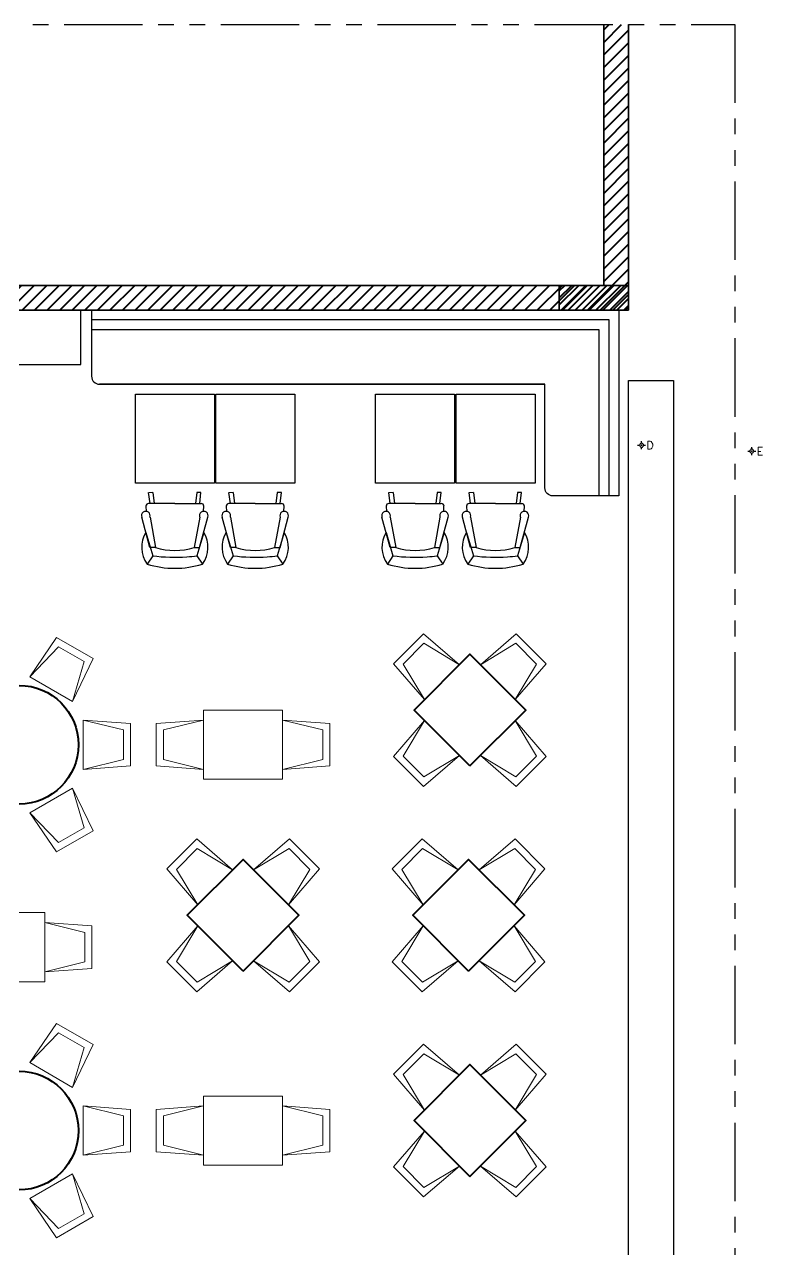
# Model space of a CAD drawing. Header units: millimetres. Extents: x 38967 to 51721, y 49836 to 53207.
# Drawn here: x 44325 to 45072, y 51660 to 52900 of the extents above; entities that cross this region are included whole.
import ezdxf

# ---------------------------------------------------------------- set-up
doc = ezdxf.new("R2010")
doc.units = ezdxf.units.MM
doc.header["$LTSCALE"] = 5
doc.linetypes.add('HIDDEN2', pattern=[4.7625, 3.175, -1.5875])
doc.linetypes.add('PHANTOM2', pattern=[31.75, 15.875, -3.175, 3.175, -3.175, 3.175, -3.175])
for name, color, linetype in [('250-Drain-2D', 140, 'Continuous'), ('250-ele-2d', 20, 'Continuous'), ('ax', 1, 'PHANTOM2'), ('elev3', 8, 'Continuous'), ('XA-2638-B1-GF_FURNITURE$0$ZF-FURNITURE', 11, 'Continuous')]:
    doc.layers.add(name, color=color, linetype=linetype)
for name, color, linetype, lineweight in [('A-Area-Mass', 70, 'Continuous', 18), ('G-Mass', 70, 'Continuous', 18), ('Zf_', 1, 'Continuous', 40), ('zf_tefris', 84, 'Continuous', 5)]:
    doc.layers.add(name, color=color, linetype=linetype, lineweight=lineweight)
doc.styles.add('SIMPLEX', font='simplex')

# ---------------------------------------------------------------- blocks, each defined once
blk = doc.blocks.new('XA-2638-B1-GF_FURNITURE$0$A$C48005BF1')
at = {"layer": 'XA-2638-B1-GF_FURNITURE$0$ZF-FURNITURE', "linetype": 'Continuous'}
for p, q in [((44.2, 90), (43.4, 101.2)), ((36.8, 83.5), (11.7, 58.6)), ((42.2, 80.4), (36.8, 83.5)), ((19.7, 54), (42.2, 80.4)), ((87.2, 65.2), (97.2, 70.2)), ((68.1, 26), (79.8, 58.7)), ((85.2, 55.6), (76.2, 21.4)), ((79.8, 58.7), (85.2, 55.6)), ((12.7, 50.3), (9.6, 45.6)), ((36.2, 26.6), (10.7, 41.4)), ((12, 40.6), (4.5, 30.6)), ((4.5, 30.6), (8.5, 28.3)), ((8.5, 28.3), (16.1, 38.3)), ((36.2, 26.6), (61.8, 11.9)), ((51.5, 3.5), (56.4, 15)), ((66, 13), (68.5, 18.3)), ((60.4, 12.7), (55.6, 1.1))]:
    blk.add_line(p, q, dxfattribs=at)
at = {"layer": 'XA-2638-B1-GF_FURNITURE$0$ZF-FURNITURE'}
for p, q in [((24.2, 71.1), (44.2, 90)), ((80.7, 38.5), (87.2, 65.2)), ((51.5, 3.5), (55.8, 1.7))]:
    blk.add_line(p, q, dxfattribs=at)
for centre, radius, start, end in [((56, 72), 31.8, 113.3352, 181.6855), ((26.3, 9.5), 72.7, 42.5985, 77.4015), ((65.6, 66.5), 31.8, 298.3145, 6.6648)]:
    blk.add_arc(centre, radius, start, end, dxfattribs=at)
at = {"layer": 'XA-2638-B1-GF_FURNITURE$0$ZF-FURNITURE', "linetype": 'Continuous'}
for centre, radius, start, end in [((19.8, -1.9), 105.8, 42.9385, 77.0615), ((-33.3, -93.8), 199.5, 63.9221, 67.1527), ((-33.3, -93.8), 199.5, 52.8473, 63.9221), ((14.9, 54.9), 4.91, 131.5651, 348.435), ((12.2, 44.1), 3.1, 150, 240), ((71.4, 22.3), 4.91, 131.5651, 348.435), ((63.3, 14.6), 3.1, 240, 330)]:
    blk.add_arc(centre, radius, start, end, dxfattribs=at)
blk = doc.blocks.new('DCON')
at = {"layer": '250-Drain-2D'}
for p, q in [((-41, 0), (-20, 0)), ((0, 41), (0, 20)), ((20, 0), (41, 0)), ((0, -20), (0, -41))]:
    blk.add_line(p, q, dxfattribs=at)
for radius in [20.3, 1]:
    blk.add_circle((0, 0), radius, dxfattribs=at)
blk.add_point((0, 0), dxfattribs=at)
at = {"layer": '250-Drain-2D', "style": 'SIMPLEX', "flags": 8}
blk.add_attdef('D', (50, -41), '', height=81, dxfattribs=at)
blk = doc.blocks.new('ECON')
at = {"layer": '250-ele-2d'}
for p, q in [((-41, 0), (-20, 0)), ((0, 41), (0, 20)), ((20, 0), (41, 0)), ((0, -20), (0, -41))]:
    blk.add_line(p, q, dxfattribs=at)
for radius in [20.3, 1]:
    blk.add_circle((0, 0), radius, dxfattribs=at)
blk.add_point((0, 0), dxfattribs=at)
at = {"layer": '250-ele-2d', "style": 'SIMPLEX', "flags": 8}
blk.add_attdef('E', (50, -41), '', height=81, dxfattribs=at)

msp = doc.modelspace()

# ---------------------------------------------------------------- hatches: boundary and pattern name
at = {"layer": 'A-Area-Mass', "linetype": 'Continuous', "lineweight": 40}
h = msp.add_hatch(dxfattribs=at)
h.set_pattern_fill('_U', color=74, scale=9, angle=45, style=0, pattern_type=0)
h.set_pattern_definition([(45, (215171.97, 11298.529), (-6.36396103, 6.36396103), [])])
h.paths.add_polyline_path([(44936.4, 52899.6), (44911.4, 52899.6), (44911.4, 52635.6), (43676.4, 52635.6), (43676.4, 52610.6), (44936.4, 52610.6)])
at = {"layer": 'G-Mass', "linetype": 'Continuous', "lineweight": 40}
h = msp.add_hatch(dxfattribs=at)
h.set_pattern_fill('_U', color=74, scale=5, angle=45, style=0, pattern_type=0)
h.set_pattern_definition([(45, (215171.9703, 11298.529), (-3.5355339, 3.5355339), [])])
h.paths.add_polyline_path([(44936.4, 52635.6), (44936.4, 52610.6), (44866.4, 52610.6), (44866.4, 52635.6)], flags=0)

# ---------------------------------------------------------------- linework, layer by layer
at = {"layer": 'A-Area-Mass', "color": 11, "linetype": 'HIDDEN2', "lineweight": 25}
for p, q in [((44911.4, 52635.6), (44911.4, 52899.6)), ((44936.4, 52899.6), (44936.4, 52610.6)), ((43676.4, 52635.6), (44911.4, 52635.6)), ((44936.4, 52610.6), (43676.4, 52610.6))]:
    msp.add_line(p, q, dxfattribs=at)
at = {"layer": 'A-Area-Mass', "color": 3, "linetype": 'Continuous', "lineweight": 18}
for p, q in [((44911.4, 52899.6), (44911.4, 52635.6)), ((44936.4, 52610.6), (44936.4, 52899.6)), ((44911.4, 52635.6), (43676.4, 52635.6)), ((43676.4, 52610.6), (44936.4, 52610.6))]:
    msp.add_line(p, q, dxfattribs=at)
at = {"layer": 'A-Area-Mass', "color": 114, "linetype": 'Continuous', "lineweight": 35}
for p, q in [((44911.4, 52899.6), (44911.4, 52635.6)), ((44936.4, 52610.6), (44936.4, 52899.6)), ((44911.4, 52635.6), (43676.4, 52635.6)), ((43676.4, 52610.6), (44936.4, 52610.6))]:
    msp.add_line(p, q, dxfattribs=at)
at = {"layer": 'ax'}
msp.add_lwpolyline([(38967.4, 52899.6), (45044.2, 52899.6), (45044.2, 49836.2), (38967.4, 49836.2)], close=True, dxfattribs=at)
at = {"layer": 'elev3'}
msp.add_lwpolyline([(44936.4, 52539.3), (44982.1, 52539.3), (44982.1, 50044.9), (44936.4, 50044.9)], close=True, dxfattribs=at)
at = {"layer": 'G-Mass', "color": 11, "linetype": 'HIDDEN2', "lineweight": 25}
for p, q in [((44866.4, 52635.6), (44936.4, 52635.6)), ((44866.4, 52610.6), (44866.4, 52635.6)), ((44936.4, 52635.6), (44936.4, 52610.6)), ((44936.4, 52610.6), (44866.4, 52610.6))]:
    msp.add_line(p, q, dxfattribs=at)
at = {"layer": 'G-Mass', "color": 70, "linetype": 'Continuous', "lineweight": 18}
for p, q in [((44866.4, 52635.6), (44866.4, 52610.6)), ((44936.4, 52635.6), (44866.4, 52635.6)), ((44936.4, 52610.6), (44936.4, 52635.6)), ((44866.4, 52610.6), (44936.4, 52610.6))]:
    msp.add_line(p, q, dxfattribs=at)
at = {"layer": 'G-Mass', "color": 114, "linetype": 'Continuous', "lineweight": 35}
for p, q in [((44866.4, 52610.6), (44866.4, 52635.6)), ((44866.4, 52635.6), (44936.4, 52635.6)), ((44936.4, 52635.6), (44936.4, 52610.6)), ((44936.4, 52610.6), (44866.4, 52610.6))]:
    msp.add_line(p, q, dxfattribs=at)
at = {"layer": 'XA-2638-B1-GF_FURNITURE$0$ZF-FURNITURE', "linetype": 'Continuous'}
msp.add_line((44400.8, 52535.6), (44851.8, 52535.6), dxfattribs=at)
for points in [[(44381.9, 52610.6), (44307.7, 52610.6), (44307.7, 52555.6), (44381.9, 52555.6), (44381.9, 52610.6)], [(44392.8, 52610.6), (44926.8, 52610.6), (44926.8, 52422.6)], [(44916.8, 52422.6), (44916.8, 52600.6), (44393.6, 52600.6)], [(44906.8, 52422.6), (44906.8, 52590.6), (44393.6, 52590.6)], [(44906.8, 52422.6), (44906.8, 52590.6), (44393.6, 52590.6)]]:
    msp.add_lwpolyline(points, dxfattribs=at)
for points in [[(44392.8, 52610.6), (44392.8, 52543.6, 0.414214), (44400.8, 52535.6)], [(44926.8, 52422.6), (44859.8, 52422.6, -0.414214), (44851.8, 52430.6), (44851.8, 52535.6), (44400.8, 52535.6)]]:
    msp.add_lwpolyline(points, format="xyb", dxfattribs=at)
for points in [[(44517.1, 52525.6), (44517.1, 52435.6), (44437.1, 52435.6), (44437.1, 52525.6)], [(44517.1, 52525.6), (44517.1, 52435.6), (44437.1, 52435.6), (44437.1, 52525.6)], [(44598.5, 52525.6), (44598.5, 52435.6), (44518.5, 52435.6), (44518.5, 52525.6)], [(44598.5, 52525.6), (44598.5, 52435.6), (44518.5, 52435.6), (44518.5, 52525.6)], [(44760.4, 52525.6), (44760.4, 52435.6), (44680.4, 52435.6), (44680.4, 52525.6)], [(44760.4, 52525.6), (44760.4, 52435.6), (44680.4, 52435.6), (44680.4, 52525.6)], [(44841.8, 52525.6), (44841.8, 52435.6), (44761.8, 52435.6), (44761.8, 52525.6)], [(44841.8, 52525.6), (44841.8, 52435.6), (44761.8, 52435.6), (44761.8, 52525.6)]]:
    msp.add_lwpolyline(points, close=True, dxfattribs=at)
at = {"layer": 'Zf_'}
for p, q in [((44832.4, 52205.8, 0), (44775.9, 52262.4, 0)), ((44775.9, 52149.3, 0), (44832.4, 52205.8, 0)), ((44602.8, 51998.2, 0), (44546.2, 52054.7, 0)), ((44831.2, 51998.2, 0), (44774.6, 52054.7, 0)), ((44546.2, 51941.6, 0), (44602.8, 51998.2, 0)), ((44774.6, 51941.6, 0), (44831.2, 51998.2, 0)), ((44719.3, 51790.5, 0), (44775.9, 51847.1, 0)), ((44775.9, 51733.9, 0), (44719.3, 51790.5, 0))]:
    msp.add_line(p, q, dxfattribs=at)
at = {"layer": 'Zf_', "elevation": 0}
for points in [[(44775.9, 52149.3), (44719.3, 52205.8), (44775.9, 52262.4), (44832.4, 52205.8)], [(44546.2, 51941.6), (44489.6, 51998.2), (44546.2, 52054.7), (44602.8, 51998.2)], [(44774.6, 51941.6), (44718, 51998.2), (44774.6, 52054.7), (44831.2, 51998.2)], [(44775.9, 51733.9), (44832.4, 51790.5), (44775.9, 51847.1), (44719.3, 51790.5)]]:
    msp.add_lwpolyline(points, close=True, dxfattribs=at)
at = {"layer": 'Zf_'}
for centre in [(44319.4, 52170.8, 0), (44319.4, 51780.3, 0)]:
    msp.add_circle(centre, 60, dxfattribs=at)
at = {"layer": 'zf_tefris'}
for p, q in [((44586.2, 52205.8, 0), (44506.2, 52205.8, 0)), ((44506.2, 52205.8, 0), (44586.2, 52205.8, 0)), ((44506.2, 52135.8, 0), (44506.2, 52205.8, 0)), ((44586.2, 52205.8, 0), (44586.2, 52135.8, 0)), ((44506.2, 52135.8, 0), (44586.2, 52135.8, 0)), ((44586.2, 52135.8, 0), (44506.2, 52135.8, 0)), ((44586.2, 51815.3, 0), (44506.2, 51815.3, 0)), ((44506.2, 51815.3, 0), (44586.2, 51815.3, 0)), ((44506.2, 51745.3, 0), (44506.2, 51815.3, 0)), ((44586.2, 51815.3, 0), (44586.2, 51745.3, 0)), ((44506.2, 51745.3, 0), (44586.2, 51745.3, 0)), ((44586.2, 51745.3, 0), (44506.2, 51745.3, 0))]:
    msp.add_line(p, q, dxfattribs=at)
at = {"layer": 'zf_tefris', "elevation": 0}
for points in [[(44357.3, 52279.3), (44394.4, 52257.9), (44373.5, 52214.6), (44330.2, 52239.6)], [(44698.6, 52252.8), (44728.9, 52283.1), (44765.3, 52251.8), (44729.9, 52216.4)], [(44853.1, 52252.8), (44822.8, 52283.1), (44786.5, 52251.8), (44821.8, 52216.4)], [(44359.4, 52269.8), (44385.1, 52255), (44373.5, 52214.6), (44330.2, 52239.6)], [(44708.3, 52252.4), (44729.3, 52273.4), (44765.3, 52251.8), (44729.9, 52216.4)], [(44843.4, 52252.4), (44822.4, 52273.4), (44786.5, 52251.8), (44821.8, 52216.4)], [(44586.2, 52205.8), (44586.2, 52135.8), (44506.2, 52135.8), (44506.2, 52205.8)], [(44432.2, 52192.3), (44432.2, 52149.4), (44384.4, 52145.8), (44384.4, 52195.8)], [(44425.1, 52185.7), (44425.1, 52156), (44384.4, 52145.8), (44384.4, 52195.8)], [(44458.3, 52192.3), (44458.3, 52149.4), (44506.2, 52145.8), (44506.2, 52195.8)], [(44465.5, 52185.7), (44465.5, 52156), (44506.2, 52145.8), (44506.2, 52195.8)], [(44634, 52192.3), (44634, 52149.4), (44586.2, 52145.8), (44586.2, 52195.8)], [(44626.9, 52185.7), (44626.9, 52156), (44586.2, 52145.8), (44586.2, 52195.8)], [(44728.9, 52128.6), (44698.6, 52158.9), (44729.9, 52195.2), (44765.3, 52159.9)], [(44729.3, 52138.3), (44708.3, 52159.3), (44729.9, 52195.2), (44765.3, 52159.9)], [(44822.8, 52128.6), (44853.1, 52158.9), (44821.8, 52195.2), (44786.5, 52159.9)], [(44822.4, 52138.3), (44843.4, 52159.3), (44821.8, 52195.2), (44786.5, 52159.9)], [(44394.4, 52083.8), (44357.3, 52062.4), (44330.2, 52102), (44373.5, 52127)], [(44385.1, 52086.7), (44359.4, 52071.9), (44330.2, 52102), (44373.5, 52127)], [(44468.9, 52045.1), (44499.2, 52075.4), (44535.6, 52044.1), (44500.2, 52008.8)], [(44623.5, 52045.1), (44593.2, 52075.4), (44556.8, 52044.1), (44592.2, 52008.8)], [(44697.3, 52045.1), (44727.6, 52075.4), (44764, 52044.1), (44728.6, 52008.8)], [(44851.9, 52045.1), (44821.6, 52075.4), (44785.2, 52044.1), (44820.6, 52008.8)], [(44478.6, 52044.7), (44499.6, 52065.7), (44535.6, 52044.1), (44500.2, 52008.8)], [(44613.8, 52044.7), (44592.8, 52065.7), (44556.8, 52044.1), (44592.2, 52008.8)], [(44707, 52044.7), (44728, 52065.7), (44764, 52044.1), (44728.6, 52008.8)], [(44842.2, 52044.7), (44821.2, 52065.7), (44785.2, 52044.1), (44820.6, 52008.8)], [(44345.3, 52001), (44345.3, 51931), (44265.3, 51931), (44265.3, 52001)], [(44393.1, 51987.4), (44393.1, 51944.5), (44345.3, 51941), (44345.3, 51991)], [(44386, 51980.8), (44386, 51951.1), (44345.3, 51941), (44345.3, 51991)], [(44499.2, 51920.9), (44468.9, 51951.2), (44500.2, 51987.6), (44535.6, 51952.2)], [(44499.6, 51930.6), (44478.6, 51951.6), (44500.2, 51987.6), (44535.6, 51952.2)], [(44593.2, 51920.9), (44623.5, 51951.2), (44592.2, 51987.6), (44556.8, 51952.2)], [(44592.8, 51930.6), (44613.8, 51951.6), (44592.2, 51987.6), (44556.8, 51952.2)], [(44727.6, 51920.9), (44697.3, 51951.2), (44728.6, 51987.6), (44764, 51952.2)], [(44728, 51930.6), (44707, 51951.6), (44728.6, 51987.6), (44764, 51952.2)], [(44821.6, 51920.9), (44851.9, 51951.2), (44820.6, 51987.6), (44785.2, 51952.2)], [(44821.2, 51930.6), (44842.2, 51951.6), (44820.6, 51987.6), (44785.2, 51952.2)], [(44357.3, 51888.8), (44394.4, 51867.3), (44373.5, 51824.1), (44330.2, 51849.1)], [(44359.4, 51879.3), (44385.1, 51864.4), (44373.5, 51824.1), (44330.2, 51849.1)], [(44698.6, 51837.5), (44728.9, 51867.8), (44765.3, 51836.5), (44729.9, 51801.1)], [(44853.1, 51837.5), (44822.8, 51867.8), (44786.5, 51836.5), (44821.8, 51801.1)], [(44708.3, 51837.1), (44729.3, 51858.1), (44765.3, 51836.5), (44729.9, 51801.1)], [(44843.4, 51837.1), (44822.4, 51858.1), (44786.5, 51836.5), (44821.8, 51801.1)], [(44586.2, 51815.3), (44586.2, 51745.3), (44506.2, 51745.3), (44506.2, 51815.3)], [(44432.2, 51801.7), (44432.2, 51758.9), (44384.4, 51755.3), (44384.4, 51805.3)], [(44425.1, 51795.2), (44425.1, 51765.5), (44384.4, 51755.3), (44384.4, 51805.3)], [(44458.3, 51801.7), (44458.3, 51758.9), (44506.2, 51755.3), (44506.2, 51805.3)], [(44465.5, 51795.2), (44465.5, 51765.5), (44506.2, 51755.3), (44506.2, 51805.3)], [(44634, 51801.7), (44634, 51758.9), (44586.2, 51755.3), (44586.2, 51805.3)], [(44626.9, 51795.2), (44626.9, 51765.5), (44586.2, 51755.3), (44586.2, 51805.3)], [(44728.9, 51713.2), (44698.6, 51743.5), (44729.9, 51779.9), (44765.3, 51744.5)], [(44729.3, 51722.9), (44708.3, 51743.9), (44729.9, 51779.9), (44765.3, 51744.5)], [(44822.8, 51713.2), (44853.1, 51743.5), (44821.8, 51779.9), (44786.5, 51744.5)], [(44822.4, 51722.9), (44843.4, 51743.9), (44821.8, 51779.9), (44786.5, 51744.5)], [(44394.4, 51693.3), (44357.3, 51671.9), (44330.2, 51711.5), (44373.5, 51736.5)], [(44385.1, 51696.2), (44359.4, 51681.3), (44330.2, 51711.5), (44373.5, 51736.5)]]:
    msp.add_lwpolyline(points, close=True, dxfattribs=at)

# ---------------------------------------------------------------- block references
ref = msp.add_blockref('DCON', (44949.7, 52473.9), dxfattribs=dict(xscale=-0.1000000000058208, yscale=0.1000000000003638, zscale=0.1, rotation=180))
ref.add_attrib('D', 'D', (44954.7, 52477.9), dxfattribs={"layer": '250-Drain-2D', "height": 8.1, "rotation": 180, "style": 'SIMPLEX', "text_generation_flag": 2, "flags": 8})
ref = msp.add_blockref('ECON', (45061.3, 52467.9), dxfattribs=dict(xscale=-0.1000000000058208, yscale=0.1000000000003638, zscale=0.1, rotation=180))
ref.add_attrib('E', 'E', (45066.3, 52471.9), dxfattribs={"layer": '250-ele-2d', "height": 8.1, "rotation": 180, "style": 'SIMPLEX', "text_generation_flag": 2, "flags": 8})
at = {"layer": 'XA-2638-B1-GF_FURNITURE$0$ZF-FURNITURE', "linetype": 'Continuous', "xscale": 0.9000000000071785, "yscale": 0.9000000000014552, "zscale": 0.9000000000006828, "rotation": 210.0000795256623}
for p in [(44493.3, 52452), (44574.7, 52452), (44736.6, 52452), (44818, 52452)]:
    msp.add_blockref('XA-2638-B1-GF_FURNITURE$0$A$C48005BF1', p, dxfattribs=at)

doc.saveas('drawing.dxf')
